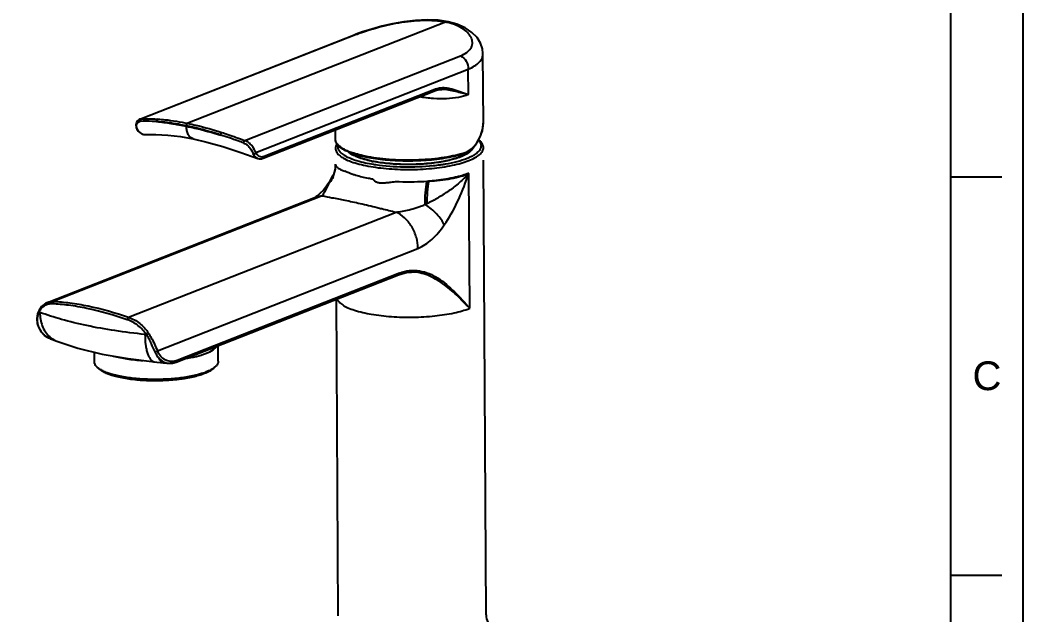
# Model space of a CAD drawing. Extents: x 9520 to 10292, y -16148 to -15602.
# Drawn here: x 10036.1 to 10292.2, y -15936.3 to -15784.3 of the extents above; entities that cross this region are included whole.
import ezdxf

# ---------------------------------------------------------------- set-up
doc = ezdxf.new("R2010")
doc.units = 0
doc.header["$MEASUREMENT"] = 0
doc.layers.get('0').update_dxf_attribs({"linetype": 'CONTINUOUS'})
doc.layers.add('FORM', color=7, linetype='CONTINUOUS')
doc.styles.get("Standard").update_dxf_attribs({"font": 'arial.ttf'})

msp = doc.modelspace()

# ---------------------------------------------------------------- linework, layer by layer
at = {"color": 7, "linetype": 'Continuous'}
for p, q in [((10144.73, -15784.77), (10078.93, -15810.64)), ((10145.42, -15784.7), (10145.42, -15784.7)), ((10066.69, -15809.58), (10121.67, -15787.97)), ((10122.19, -15787.84), (10067.13, -15809.49)), ((10121.67, -15787.97), (10122.19, -15787.84)), ((10093.52, -15815.03), (10148.59, -15793.38)), ((10154.41, -15810.58), (10154.31, -15792.79)), ((10096.29, -15818.14), (10150.57, -15796.8)), ((10150.61, -15803.32), (10150.57, -15796.8)), ((10098.2, -15819.56), (10142.17, -15802.27)), ((10142.41, -15801.86), (10098.43, -15819.15)), ((10143.85, -15801.99), (10143.83, -15801.99)), ((10066.71, -15809.58), (10066.69, -15809.58)), ((10067.13, -15809.49), (10066.71, -15809.58)), ((10078.61, -15811.29), (10078.61, -15811.39)), ((10154.41, -15810.65), (10154.41, -15810.58)), ((10065.93, -15812.12), (10065.93, -15812.12)), ((10116.63, -15814.72), (10116.62, -15812.31)), ((10080.31, -15814.61), (10080.31, -15814.61)), ((10152.67, -15815.83), (10152.67, -15815.83)), ((10153.17, -15814.89), (10153.56, -15815.24)), ((10120.04, -15817.82), (10120.01, -15817.81)), ((10120.03, -15817.82), (10120.01, -15817.81)), ((10149.18, -15818.52), (10150.5, -15817.94)), ((10149.18, -15818.52), (10149.18, -15818.52)), ((10116.67, -15821.13), (10116.67, -15821.09)), ((10116.67, -15821.13), (10116.68, -15821.25)), ((10141.57, -15821.45), (10141.65, -15821.44)), ((10155.14, -15936.26), (10154.46, -15820.03)), ((10115.19, -15825.51), (10115.92, -15824.12)), ((10115.92, -15824.12), (10115.93, -15824.12)), ((10150.92, -15857.91), (10150.72, -15823.49)), ((10114.85, -15826.18), (10114.34, -15826.69)), ((10114.34, -15826.69), (10114.34, -15826.69)), ((10114.85, -15826.19), (10114.54, -15826.82)), ((10114.85, -15826.18), (10115.07, -15825.75)), ((10115.19, -15825.51), (10114.92, -15825.85)), ((10114.92, -15825.85), (10114.92, -15825.85)), ((10115.07, -15825.75), (10115.19, -15825.51)), ((10140.47, -15825.38), (10140.52, -15825.38)), ((10043.11, -15856.41), (10111.51, -15829.52)), ((10113.25, -15829.16), (10044.57, -15856.16)), ((10063.78, -15860.19), (10132.11, -15833.33)), ((10071.16, -15868.76), (10137.71, -15842.6)), ((10075.95, -15871.64), (10132.73, -15849.32)), ((10132.96, -15848.91), (10076.19, -15871.23)), ((10132.73, -15849.32), (10132.73, -15849.32)), ((10136.04, -15848.66), (10136.03, -15848.66)), ((10117.34, -15936.49), (10116.87, -15855.55)), ((10040.88, -15858.52), (10040.88, -15858.52)), ((10040.78, -15862.72), (10040.9, -15862.83)), ((10043.43, -15865.51), (10043.38, -15865.49)), ((10043.87, -15865.69), (10043.43, -15865.51)), ((10043.87, -15865.69), (10044.42, -15865.9)), ((10045.49, -15866.32), (10045.5, -15866.32)), ((10086.73, -15871.43), (10086.71, -15867.41)), ((10055.09, -15871.62), (10055.07, -15869.1)), ((10056.35, -15873.46), (10055.83, -15872.99)), ((10070.42, -15871.61), (10071.02, -15871.67)), ((10072.77, -15871.84), (10073.97, -15871.95)), ((10085.49, -15873.29), (10086, -15872.81))]:
    msp.add_line(p, q, dxfattribs=at)
for points in [[(10145.42, -15784.7), (10142.9, -15784.33), (10140.05, -15784.2), (10137.1, -15784.34), (10134.13, -15784.69), (10131.23, -15785.21), (10128.46, -15785.85), (10125.9, -15786.55), (10123.57, -15787.28), (10121.66, -15787.97)], [(10154.31, -15792.8), (10154.19, -15791.65), (10153.69, -15790.14), (10152.79, -15788.72), (10151.51, -15787.42), (10149.77, -15786.25), (10147.62, -15785.31), (10145.42, -15784.7)], [(10142.17, -15802.27), (10143.07, -15802.03), (10143.83, -15801.99)], [(10066.71, -15809.58), (10066.55, -15809.65), (10066.12, -15809.98), (10065.82, -15810.47), (10065.69, -15811.05), (10065.76, -15811.68), (10065.93, -15812.12)], [(10152.67, -15815.83), (10153.67, -15813.96), (10154.28, -15811.97), (10154.4, -15810.65)], [(10065.93, -15812.12), (10066.25, -15812.63), (10066.74, -15813.11), (10067.31, -15813.42), (10067.97, -15813.53)], [(10067.97, -15813.53), (10070.79, -15813.52), (10073.86, -15813.64), (10077.11, -15814.02), (10080.31, -15814.61)], [(10080.31, -15814.61), (10083.77, -15815.42), (10087.89, -15816.6), (10092.47, -15818.12), (10096.78, -15819.61)], [(10150.5, -15817.94), (10151.72, -15817), (10152.67, -15815.83)], [(10096.78, -15819.6), (10097.2, -15819.7), (10097.77, -15819.68), (10098.2, -15819.56)], [(10116.67, -15821.14), (10116.54, -15822.4), (10116.1, -15823.77), (10115.92, -15824.12)], [(10115.93, -15824.12), (10115.4, -15825.06), (10114.92, -15825.85)], [(10114.34, -15826.69), (10113.55, -15827.7), (10112.69, -15828.62), (10112.02, -15829.2), (10111.61, -15829.47), (10111.51, -15829.52)], [(10114.92, -15825.85), (10114.74, -15826.12), (10114.45, -15826.54), (10114.34, -15826.69)], [(10132.73, -15849.32), (10135.07, -15848.72), (10136.03, -15848.66)], [(10043.12, -15856.41), (10042.68, -15856.61), (10041.59, -15857.49), (10040.88, -15858.52)], [(10040.88, -15858.52), (10040.54, -15859.36), (10040.35, -15860.55), (10040.47, -15861.78), (10040.78, -15862.72)], [(10040.78, -15862.72), (10041.48, -15863.92), (10042.57, -15865.03), (10043.38, -15865.49)], [(10044.42, -15865.9), (10045.1, -15866.17), (10045.5, -15866.32)], [(10045.49, -15866.32), (10050.87, -15868.07), (10057.05, -15869.59), (10063.72, -15870.77), (10070.42, -15871.61)], [(10071.02, -15871.67), (10072, -15871.77), (10072.77, -15871.84)], [(10073.97, -15871.95), (10075.04, -15871.9), (10075.95, -15871.64)]]:
    msp.add_lwpolyline(points, dxfattribs=at)
for centre, radius, start, end in [((10140.95, -15802.65), 18.27, 75.9935, 78.0602), ((10067.84, -15811.28), 2, 203.6836, 209.0203), ((10146.79, -15811.84), 7.05, 325.8295, 326.8295), ((10126.1, -15803.58), 15.65, 246.8087, 248.6424), ((10126.34, -15802.36), 16.7, 247.8017, 249.456), ((10122.81, -15816.01), 3.27, 223.7269, 227.3997), ((10142, -15794.92), 24.47, 286.9575, 287.3934), ((10148.51, -15815.1), 3.66, 313.3438, 313.8848), ((10147.74, -15811.51), 8.39, 300.434, 301.4871), ((10109.32, -15821.33), 7.36, 339.6562, 0.6358), ((10132.19, -15789.78), 31.19, 258.1599, 258.2808), ((10132.44, -15788.54), 32.46, 258.2854, 259.122), ((10133.38, -15777.62), 44.05, 260.8324, 261.5452), ((10136.12, -15769.82), 51.92, 276.1086, 278.0214), ((10136.81, -15774.8), 46.89, 278.0414, 279.116), ((10137.25, -15777.6), 44.06, 279.1197, 279.7984), ((10109.3, -15821.31), 7.38, 336.9296, 339.579), ((10144.23, -15832.35), 10.18, 52.5451, 54.4297), ((10127.92, -15823.69), 2.09, 216.4259, 222.9612), ((10126.47, -15789.11), 36.83, 277.3681, 278.6366), ((10135.21, -15760.63), 64.96, 267.17, 270.4029), ((10135.5, -15765.45), 60.14, 274.2711, 274.7438), ((10148.83, -15856.57), 26.85, 110.1843, 110.4537), ((10045.69, -15861.42), 5.4, 148.9577, 151.8274), ((10058.28, -15813.19), 48.86, 249.1996, 249.4847), ((10045.42, -15860.78), 4.97, 202.7603, 204.4184), ((10045.74, -15860.98), 5.15, 217.5412, 220.4868), ((10046.21, -15859.95), 6.2, 224.9162, 227.3084), ((10046.2, -15859.96), 6.18, 227.3152, 239.0351), ((10046.18, -15859.99), 6.15, 239.0343, 242.9886), ((10046.16, -15860.04), 6.09, 242.9863, 247.9571), ((10047.69, -15860.67), 6.07, 228.4599, 232.6955), ((10083.8, -15711.89), 153.51, 264.0901, 264.2315), ((10078.38, -15856.24), 14.17, 291.4616, 291.8719), ((10074.26, -15868.65), 3.31, 245.0075, 264.6909), ((10074.48, -15866.74), 4.8, 286.9457, 290.901), ((10081.87, -15867.97), 6.37, 301.4519, 304.4124), ((10077.9, -15859.69), 15.57, 289.5907, 291.4386)]:
    msp.add_arc(centre, radius, start, end, dxfattribs=at)
for points, knots in [([(10122.19, -15787.84), (10122.9, -15787.57), (10124.46, -15787.02), (10126.99, -15786.26), (10129.83, -15785.54), (10132.86, -15784.92), (10135.96, -15784.48), (10139.03, -15784.27), (10141.96, -15784.34), (10143.84, -15784.59), (10144.73, -15784.77)], [0, 0, 0, 0, 0.09887, 0.215459, 0.344702, 0.480815, 0.618451, 0.753146, 0.881347, 1, 1, 1, 1]), ([(10144.73, -15784.77), (10144.79, -15784.75), (10145.01, -15784.68), (10145.25, -15784.67), (10145.42, -15784.7)], [0, 0, 0, 0, 0.253115, 1, 1, 1, 1]), ([(10148.59, -15793.38), (10149.15, -15793.16), (10150.13, -15792.67), (10151.09, -15791.74), (10151.49, -15790.91), (10151.63, -15790.28), (10151.61, -15789.63), (10151.36, -15788.73), (10150.64, -15787.63), (10149.3, -15786.5), (10147.5, -15785.55), (10146.12, -15785.11), (10145.38, -15784.92)], [0, 0, 0, 0, 0.133698, 0.243327, 0.292286, 0.339606, 0.387272, 0.436987, 0.547069, 0.676659, 0.827545, 1, 1, 1, 1]), ([(10148.59, -15793.38), (10149.18, -15793.68), (10150.18, -15794.73), (10150.56, -15796.1), (10150.57, -15796.8)], [0, 0, 0, 0, 0.487315, 1, 1, 1, 1]), ([(10150.57, -15796.8), (10151.12, -15796.58), (10152.13, -15796.1), (10153.35, -15795.15), (10154.13, -15794.03), (10154.31, -15793.2), (10154.31, -15792.8)], [0, 0, 0, 0, 0.310254, 0.572298, 0.795358, 1, 1, 1, 1]), ([(10142.41, -15801.86), (10142.75, -15801.72), (10143.47, -15801.53), (10144.56, -15801.51), (10145.61, -15801.66), (10146.63, -15801.92), (10147.63, -15802.24), (10148.62, -15802.61), (10149.61, -15802.97), (10150.27, -15803.21), (10150.61, -15803.32)], [0, 0, 0, 0, 0.132332, 0.257872, 0.381262, 0.50449, 0.628092, 0.752057, 0.876053, 1, 1, 1, 1]), ([(10150.61, -15803.32), (10149.79, -15803.65), (10147.95, -15804.13), (10144.93, -15804.43), (10141.57, -15804.37), (10139.24, -15804.09), (10138.04, -15803.89)], [0, 0, 0, 0, 0.207131, 0.446764, 0.712593, 1, 1, 1, 1]), ([(10142.41, -15801.86), (10142.41, -15801.94), (10142.38, -15802.11), (10142.25, -15802.24), (10142.17, -15802.27)], [0, 0, 0, 0, 0.508461, 1, 1, 1, 1]), ([(10150.61, -15803.32), (10150.06, -15803.23), (10148.98, -15802.94), (10147.33, -15802.52), (10145.62, -15802.13), (10144.45, -15802), (10143.85, -15801.99)], [0, 0, 0, 0, 0.240096, 0.487649, 0.741059, 1, 1, 1, 1]), ([(10066.01, -15812.08), (10065.92, -15811.87), (10065.8, -15811.42), (10065.9, -15810.77), (10066.2, -15810.35), (10066.53, -15810.17), (10066.72, -15810.14), (10066.81, -15810.14)], [0, 0, 0, 0, 0.283679, 0.544384, 0.777457, 0.888385, 1, 1, 1, 1]), ([(10067.13, -15809.49), (10067.01, -15809.53), (10066.81, -15809.73), (10066.79, -15810), (10066.81, -15810.14)], [0, 0, 0, 0, 0.468808, 1, 1, 1, 1]), ([(10070.96, -15810.2), (10070.59, -15810.18), (10069.21, -15810.11), (10067.83, -15810.12), (10066.81, -15810.14)], [0, 0, 0, 0, 0.263449, 1, 1, 1, 1]), ([(10067.13, -15809.49), (10067.45, -15809.49), (10068.84, -15809.47), (10070.22, -15809.5), (10071.27, -15809.56)], [0, 0, 0, 0, 0.236625, 1, 1, 1, 1]), ([(10071.27, -15809.56), (10071.16, -15809.6), (10070.97, -15809.8), (10070.94, -15810.06), (10070.96, -15810.2)], [0, 0, 0, 0, 0.459367, 1, 1, 1, 1]), ([(10078.61, -15811.29), (10077.94, -15811.15), (10075.41, -15810.66), (10072.84, -15810.32), (10070.96, -15810.2)], [0, 0, 0, 0, 0.266253, 1, 1, 1, 1]), ([(10070.96, -15810.2), (10072.18, -15810.31), (10074.75, -15810.64), (10077.29, -15811.11), (10078.61, -15811.39)], [0, 0, 0, 0, 0.476745, 1, 1, 1, 1]), ([(10071.27, -15809.56), (10071.87, -15809.6), (10074.45, -15809.82), (10077, -15810.24), (10078.93, -15810.64)], [0, 0, 0, 0, 0.233864, 1, 1, 1, 1]), ([(10078.61, -15811.29), (10078.61, -15811.15), (10078.66, -15810.9), (10078.83, -15810.69), (10078.93, -15810.64)], [0, 0, 0, 0, 0.554972, 1, 1, 1, 1]), ([(10087.35, -15813.64), (10086.59, -15813.39), (10083.71, -15812.5), (10080.79, -15811.74), (10078.61, -15811.29)], [0, 0, 0, 0, 0.26275, 1, 1, 1, 1]), ([(10080.31, -15814.61), (10080.18, -15814.58), (10079.93, -15814.49), (10079.46, -15814.16), (10078.99, -15813.49), (10078.68, -15812.49), (10078.61, -15811.76), (10078.61, -15811.39)], [0, 0, 0, 0, 0.09769, 0.202033, 0.438789, 0.712152, 1, 1, 1, 1]), ([(10078.61, -15811.39), (10079.32, -15811.54), (10082.25, -15812.19), (10085.16, -15812.98), (10087.35, -15813.64)], [0, 0, 0, 0, 0.238968, 1, 1, 1, 1]), ([(10078.93, -15810.64), (10079.63, -15810.79), (10082.57, -15811.46), (10085.47, -15812.29), (10087.66, -15813)], [0, 0, 0, 0, 0.236885, 1, 1, 1, 1]), ([(10152.69, -15815.7), (10153.21, -15814.9), (10154.05, -15813.29), (10154.41, -15811.5), (10154.41, -15810.65)], [0, 0, 0, 0, 0.529388, 1, 1, 1, 1]), ([(10066.09, -15812.25), (10066.29, -15812.62), (10066.7, -15813.12), (10067.42, -15813.47), (10067.79, -15813.53), (10067.97, -15813.53)], [0, 0, 0, 0, 0.530833, 0.767876, 1, 1, 1, 1]), ([(10087.35, -15813.64), (10087.37, -15813.5), (10087.43, -15813.31), (10087.55, -15813.1), (10087.63, -15813.03), (10087.66, -15813)], [0, 0, 0, 0, 0.562963, 0.820211, 1, 1, 1, 1]), ([(10093.22, -15815.68), (10092.73, -15815.5), (10090.78, -15814.8), (10088.82, -15814.11), (10087.35, -15813.64)], [0, 0, 0, 0, 0.253586, 1, 1, 1, 1]), ([(10087.66, -15813), (10088.15, -15813.16), (10090.11, -15813.81), (10092.06, -15814.51), (10093.52, -15815.03)], [0, 0, 0, 0, 0.246677, 1, 1, 1, 1]), ([(10093.22, -15815.68), (10093.25, -15815.54), (10093.32, -15815.36), (10093.43, -15815.14), (10093.49, -15815.06), (10093.52, -15815.03)], [0, 0, 0, 0, 0.565915, 0.824757, 1, 1, 1, 1]), ([(10093.22, -15815.68), (10093.54, -15815.79), (10094.12, -15816.13), (10094.99, -15817.07), (10095.4, -15817.91), (10095.65, -15818.45)], [0, 0, 0, 0, 0.262717, 0.529324, 1, 1, 1, 1]), ([(10096.29, -15818.14), (10096.17, -15817.84), (10095.88, -15817.21), (10095.3, -15816.32), (10094.51, -15815.53), (10093.86, -15815.16), (10093.52, -15815.03)], [0, 0, 0, 0, 0.227199, 0.482728, 0.744632, 1, 1, 1, 1]), ([(10119.94, -15817.96), (10119.46, -15817.76), (10118.61, -15817.34), (10117.55, -15816.58), (10116.93, -15815.84), (10116.68, -15815.2), (10116.63, -15814.88), (10116.63, -15814.72)], [0, 0, 0, 0, 0.317833, 0.582269, 0.802564, 0.902402, 1, 1, 1, 1]), ([(10116.81, -15815.46), (10116.78, -15815.4), (10116.68, -15815.16), (10116.63, -15814.91), (10116.63, -15814.72)], [0, 0, 0, 0, 0.261031, 1, 1, 1, 1]), ([(10117.06, -15815.95), (10116.93, -15816.13), (10116.72, -15816.49), (10116.65, -15816.9), (10116.65, -15817.1)], [0, 0, 0, 0, 0.526441, 1, 1, 1, 1]), ([(10116.65, -15817.1), (10116.65, -15817.39), (10116.85, -15818.05), (10117.62, -15818.88), (10118.78, -15819.64), (10120.32, -15820.34), (10122.23, -15820.97), (10124.46, -15821.5), (10126.95, -15821.92), (10130.63, -15822.34), (10135.42, -15822.53), (10141.08, -15822.27), (10145.53, -15821.64), (10148.68, -15820.87), (10150.07, -15820.42), (10150.7, -15820.17)], [0, 0, 0, 0, 0.024473, 0.054371, 0.092521, 0.139731, 0.195761, 0.259784, 0.330599, 0.406742, 0.568271, 0.730196, 0.878226, 0.943061, 1, 1, 1, 1]), ([(10120.01, -15817.81), (10119.61, -15817.64), (10118.89, -15817.32), (10117.96, -15816.75), (10117.25, -15816.15), (10116.92, -15815.69), (10116.81, -15815.46)], [0, 0, 0, 0, 0.315709, 0.585733, 0.811777, 1, 1, 1, 1]), ([(10117.24, -15816.15), (10117.18, -15816.38), (10117.16, -15816.89), (10117.5, -15817.64), (10118.17, -15818.33), (10118.74, -15818.71), (10119.07, -15818.9)], [0, 0, 0, 0, 0.200725, 0.416602, 0.677892, 1, 1, 1, 1]), ([(10150.7, -15820.17), (10151.25, -15819.95), (10152.23, -15819.51), (10153.44, -15818.72), (10154.24, -15817.86), (10154.45, -15817.18), (10154.45, -15816.88)], [0, 0, 0, 0, 0.339587, 0.613459, 0.826783, 1, 1, 1, 1]), ([(10150.91, -15817.52), (10151.24, -15817.29), (10151.88, -15816.77), (10152.39, -15816.14), (10152.63, -15815.8)], [0, 0, 0, 0, 0.496523, 1, 1, 1, 1]), ([(10151.7, -15817.08), (10151.67, -15817.15), (10151.51, -15817.41), (10151.3, -15817.64), (10151.12, -15817.8)], [0, 0, 0, 0, 0.228763, 1, 1, 1, 1]), ([(10152.12, -15818.66), (10152.47, -15818.45), (10153.07, -15818.02), (10153.73, -15817.25), (10153.98, -15816.39), (10153.83, -15815.85), (10153.71, -15815.61)], [0, 0, 0, 0, 0.321667, 0.577099, 0.789245, 1, 1, 1, 1]), ([(10153.52, -15815.3), (10153.5, -15815.27), (10153.4, -15815.13), (10153.28, -15815.01), (10153.19, -15814.92)], [0, 0, 0, 0, 0.239241, 1, 1, 1, 1]), ([(10153.71, -15815.61), (10153.7, -15815.58), (10153.64, -15815.48), (10153.58, -15815.38), (10153.52, -15815.3)], [0, 0, 0, 0, 0.242476, 1, 1, 1, 1]), ([(10154.45, -15816.88), (10154.44, -15816.59), (10154.25, -15815.95), (10153.82, -15815.47), (10153.56, -15815.24)], [0, 0, 0, 0, 0.451536, 1, 1, 1, 1]), ([(10095.65, -15818.45), (10095.7, -15818.46), (10095.95, -15818.44), (10096.18, -15818.29), (10096.29, -15818.14)], [0, 0, 0, 0, 0.234194, 1, 1, 1, 1]), ([(10096.77, -15819.6), (10096.53, -15819.52), (10096.06, -15819.19), (10095.77, -15818.72), (10095.65, -15818.45)], [0, 0, 0, 0, 0.458969, 1, 1, 1, 1]), ([(10098.43, -15819.15), (10098.23, -15819.22), (10097.82, -15819.31), (10097.19, -15819.15), (10096.66, -15818.74), (10096.4, -15818.35), (10096.29, -15818.14)], [0, 0, 0, 0, 0.243209, 0.474402, 0.720434, 1, 1, 1, 1]), ([(10098.2, -15819.56), (10098.27, -15819.53), (10098.4, -15819.4), (10098.43, -15819.23), (10098.43, -15819.15)], [0, 0, 0, 0, 0.491404, 1, 1, 1, 1]), ([(10119.07, -15818.9), (10119.51, -15819.16), (10120.52, -15819.63), (10122.93, -15820.46), (10124.94, -15820.88), (10126.36, -15821.11)], [0, 0, 0, 0, 0.199094, 0.434335, 1, 1, 1, 1]), ([(10125.79, -15820.31), (10124.59, -15820.06), (10122.92, -15819.62), (10121, -15818.74), (10120.27, -15818.25), (10119.98, -15817.99)], [0, 0, 0, 0, 0.584819, 0.81455, 1, 1, 1, 1]), ([(10121.49, -15818.87), (10121.27, -15818.76), (10120.85, -15818.54), (10120.47, -15818.27), (10120.29, -15818.13)], [0, 0, 0, 0, 0.531485, 1, 1, 1, 1]), ([(10139.08, -15820.18), (10137.32, -15820.29), (10133.85, -15820.36), (10128.84, -15820.05), (10124.93, -15819.46), (10122.18, -15818.78), (10120.96, -15818.37), (10120.4, -15818.15)], [0, 0, 0, 0, 0.278528, 0.550361, 0.796177, 0.904143, 1, 1, 1, 1]), ([(10124.24, -15819.05), (10123.57, -15818.91), (10122.3, -15818.6), (10121.06, -15818.21), (10120.48, -15817.99)], [0, 0, 0, 0, 0.529539, 1, 1, 1, 1]), ([(10125.87, -15820.28), (10125.04, -15820.1), (10123.87, -15819.81), (10122.42, -15819.3), (10121.78, -15819.02), (10121.49, -15818.87)], [0, 0, 0, 0, 0.547828, 0.786651, 1, 1, 1, 1]), ([(10149.14, -15818.33), (10148.29, -15818.59), (10146.47, -15819.04), (10142.45, -15819.73), (10137.02, -15820.15), (10131.5, -15820.04), (10127.23, -15819.59), (10125.2, -15819.25), (10124.24, -15819.05)], [0, 0, 0, 0, 0.105884, 0.224524, 0.486418, 0.755411, 0.882638, 1, 1, 1, 1]), ([(10148.65, -15819.15), (10148.07, -15819.39), (10146.8, -15819.81), (10144.72, -15820.3), (10142.4, -15820.7), (10139.89, -15820.98), (10137.25, -15821.14), (10134.57, -15821.17), (10131.92, -15821.07), (10130.17, -15820.92), (10129.31, -15820.82)], [0, 0, 0, 0, 0.095423, 0.205049, 0.326481, 0.456816, 0.592811, 0.731017, 0.867907, 1, 1, 1, 1]), ([(10149.18, -15818.52), (10148.46, -15818.74), (10146.93, -15819.15), (10143.57, -15819.79), (10140.91, -15820.07), (10139.08, -15820.18)], [0, 0, 0, 0, 0.219102, 0.462162, 1, 1, 1, 1]), ([(10148.64, -15819.22), (10147.69, -15819.59), (10145.53, -15820.21), (10143.33, -15820.6), (10142.12, -15820.76)], [0, 0, 0, 0, 0.45532, 1, 1, 1, 1]), ([(10144.75, -15821.01), (10145.76, -15820.84), (10147.63, -15820.45), (10149.45, -15819.88), (10150.27, -15819.56)], [0, 0, 0, 0, 0.538733, 1, 1, 1, 1]), ([(10149.42, -15818.89), (10149.36, -15818.92), (10149.1, -15819.03), (10148.84, -15819.14), (10148.64, -15819.22)], [0, 0, 0, 0, 0.241174, 1, 1, 1, 1]), ([(10149.71, -15818.67), (10149.63, -15818.71), (10149.28, -15818.89), (10148.92, -15819.04), (10148.65, -15819.15)], [0, 0, 0, 0, 0.236411, 1, 1, 1, 1]), ([(10149.32, -15818.27), (10149.32, -15818.32), (10149.3, -15818.43), (10149.22, -15818.5), (10149.18, -15818.52)], [0, 0, 0, 0, 0.534179, 1, 1, 1, 1]), ([(10149.32, -15818.27), (10149.46, -15818.23), (10150.02, -15818.03), (10150.54, -15817.76), (10150.91, -15817.52)], [0, 0, 0, 0, 0.256179, 1, 1, 1, 1]), ([(10151.12, -15817.8), (10151.02, -15817.9), (10150.49, -15818.33), (10149.9, -15818.66), (10149.42, -15818.89)], [0, 0, 0, 0, 0.217073, 1, 1, 1, 1]), ([(10150.79, -15817.97), (10150.71, -15818.03), (10150.37, -15818.29), (10150, -15818.51), (10149.71, -15818.67)], [0, 0, 0, 0, 0.228514, 1, 1, 1, 1]), ([(10150.27, -15819.56), (10150.43, -15819.5), (10151.02, -15819.26), (10151.59, -15818.98), (10151.99, -15818.74)], [0, 0, 0, 0, 0.270287, 1, 1, 1, 1]), ([(10150.3, -15818.43), (10150.34, -15818.39), (10150.52, -15818.24), (10150.68, -15818.08), (10150.78, -15817.95)], [0, 0, 0, 0, 0.266599, 1, 1, 1, 1]), ([(10151.03, -15817.77), (10151.01, -15817.78), (10150.93, -15817.85), (10150.85, -15817.92), (10150.79, -15817.97)], [0, 0, 0, 0, 0.243233, 1, 1, 1, 1]), ([(10151.52, -15817.16), (10151.49, -15817.21), (10151.36, -15817.42), (10151.19, -15817.61), (10151.05, -15817.74)], [0, 0, 0, 0, 0.232461, 1, 1, 1, 1]), ([(10116.68, -15821.25), (10116.73, -15821.6), (10117.28, -15822.1), (10118.14, -15822.54), (10118.73, -15822.77), (10119.06, -15822.89)], [0, 0, 0, 0, 0.364867, 0.644684, 1, 1, 1, 1]), ([(10129.31, -15820.82), (10129.01, -15820.79), (10127.86, -15820.64), (10126.71, -15820.45), (10125.87, -15820.28)], [0, 0, 0, 0, 0.261348, 1, 1, 1, 1]), ([(10142.12, -15820.76), (10140.8, -15820.93), (10138.11, -15821.17), (10134.06, -15821.23), (10130.1, -15821), (10127.53, -15820.65), (10126.32, -15820.41)], [0, 0, 0, 0, 0.250816, 0.511168, 0.765819, 1, 1, 1, 1]), ([(10126.9, -15821.2), (10129.29, -15821.55), (10134.19, -15821.9), (10139.1, -15821.71), (10141.57, -15821.45)], [0, 0, 0, 0, 0.49241, 1, 1, 1, 1]), ([(10116.09, -15824.2), (10116.02, -15824.38), (10115.68, -15825.09), (10115.24, -15825.75), (10114.85, -15826.19)], [0, 0, 0, 0, 0.248531, 1, 1, 1, 1]), ([(10121.85, -15823.97), (10121.58, -15823.89), (10120.63, -15823.59), (10119.7, -15823.21), (10119.05, -15822.89)], [0, 0, 0, 0, 0.275305, 1, 1, 1, 1]), ([(10126.23, -15824.94), (10125.83, -15824.87), (10124.36, -15824.62), (10122.9, -15824.28), (10121.85, -15823.97)], [0, 0, 0, 0, 0.268474, 1, 1, 1, 1]), ([(10150.16, -15824.07), (10149.36, -15824.87), (10147.7, -15826.37), (10145.09, -15828.3), (10142.9, -15829.67), (10141.22, -15830.59), (10140.41, -15830.99), (10140.01, -15831.18)], [0, 0, 0, 0, 0.272596, 0.537632, 0.781291, 0.89407, 1, 1, 1, 1]), ([(10140.5, -15825.38), (10142.41, -15825.34), (10145.16, -15825.07), (10148.55, -15824.25), (10150.04, -15823.75), (10150.72, -15823.49)], [0, 0, 0, 0, 0.54852, 0.789476, 1, 1, 1, 1]), ([(10140.5, -15825.38), (10141.11, -15825.33), (10143.4, -15825.1), (10145.68, -15824.73), (10147.33, -15824.35)], [0, 0, 0, 0, 0.266251, 1, 1, 1, 1]), ([(10144.44, -15836.62), (10145.73, -15834.81), (10147.94, -15830.76), (10149.59, -15826.48), (10150.42, -15824.27)], [0, 0, 0, 0, 0.484471, 1, 1, 1, 1]), ([(10147.33, -15824.35), (10147.64, -15824.27), (10148.79, -15823.99), (10149.92, -15823.63), (10150.72, -15823.32)], [0, 0, 0, 0, 0.2708, 1, 1, 1, 1]), ([(10150.72, -15823.49), (10150.64, -15823.59), (10150.44, -15823.78), (10150.25, -15823.98), (10150.16, -15824.07)], [0, 0, 0, 0, 0.497087, 1, 1, 1, 1]), ([(10150.42, -15824.27), (10150.47, -15824.14), (10150.57, -15823.88), (10150.68, -15823.62), (10150.72, -15823.49)], [0, 0, 0, 0, 0.500316, 1, 1, 1, 1]), ([(10114.54, -15826.82), (10114.3, -15827.3), (10113.99, -15827.97), (10113.56, -15828.75), (10113.35, -15829.04), (10113.25, -15829.16)], [0, 0, 0, 0, 0.603522, 0.824961, 1, 1, 1, 1]), ([(10126.38, -15825.12), (10126.41, -15825.17), (10126.49, -15825.24), (10126.65, -15825.37), (10126.88, -15825.5), (10127.16, -15825.64), (10127.45, -15825.74), (10127.75, -15825.8), (10128.05, -15825.84), (10128.36, -15825.85), (10128.99, -15825.84), (10129.93, -15825.78), (10130.77, -15825.69), (10131.19, -15825.63)], [0, 0, 0, 0, 0.032347, 0.063903, 0.126099, 0.187851, 0.249126, 0.310221, 0.371479, 0.432975, 0.49474, 0.745047, 1, 1, 1, 1]), ([(10135.66, -15825.6), (10136.02, -15825.59), (10137.47, -15825.57), (10138.9, -15825.5), (10139.98, -15825.42)], [0, 0, 0, 0, 0.251991, 1, 1, 1, 1]), ([(10139.98, -15825.42), (10139.79, -15826.4), (10139.51, -15828.39), (10139.43, -15830.4), (10139.45, -15831.41)], [0, 0, 0, 0, 0.49612, 1, 1, 1, 1]), ([(10140.47, -15825.38), (10140.3, -15826.32), (10140.04, -15828.25), (10139.98, -15830.2), (10140.01, -15831.18)], [0, 0, 0, 0, 0.493484, 1, 1, 1, 1]), ([(10111.51, -15829.52), (10111.65, -15829.46), (10112.21, -15829.27), (10112.81, -15829.17), (10113.25, -15829.16)], [0, 0, 0, 0, 0.255191, 1, 1, 1, 1]), ([(10113.25, -15829.16), (10114.08, -15829.33), (10116.01, -15829.69), (10119.26, -15830.32), (10123.11, -15831.14), (10125.84, -15831.8), (10127.28, -15832.15)], [0, 0, 0, 0, 0.177396, 0.411277, 0.690156, 1, 1, 1, 1]), ([(10127.28, -15832.15), (10127.68, -15832.25), (10129.28, -15832.65), (10130.89, -15833.04), (10132.11, -15833.33)], [0, 0, 0, 0, 0.24454, 1, 1, 1, 1]), ([(10132.11, -15833.33), (10133.24, -15833.24), (10135.02, -15832.9), (10137.09, -15832.28), (10138.42, -15831.82), (10139.1, -15831.55), (10139.45, -15831.42)], [0, 0, 0, 0, 0.445439, 0.710026, 0.851661, 1, 1, 1, 1]), ([(10140.01, -15831.18), (10139.98, -15831.2), (10139.83, -15831.27), (10139.68, -15831.33), (10139.57, -15831.37)], [0, 0, 0, 0, 0.239054, 1, 1, 1, 1]), ([(10144.44, -15836.62), (10144.22, -15836.14), (10143.64, -15835.17), (10142.1, -15833.31), (10140.64, -15832.09), (10139.57, -15831.37)], [0, 0, 0, 0, 0.217491, 0.46649, 1, 1, 1, 1]), ([(10137.71, -15842.6), (10137.7, -15841.66), (10137.49, -15840.22), (10136.84, -15838.38), (10135.93, -15836.6), (10134.44, -15834.74), (10132.89, -15833.68), (10132.11, -15833.33)], [0, 0, 0, 0, 0.246904, 0.379853, 0.51442, 0.773156, 1, 1, 1, 1]), ([(10137.71, -15842.6), (10139.01, -15842.09), (10141.55, -15840.29), (10143.49, -15837.95), (10144.44, -15836.62)], [0, 0, 0, 0, 0.460521, 1, 1, 1, 1]), ([(10132.96, -15848.91), (10132.96, -15848.99), (10132.93, -15849.16), (10132.8, -15849.29), (10132.73, -15849.32)], [0, 0, 0, 0, 0.517557, 1, 1, 1, 1]), ([(10132.96, -15848.91), (10133.79, -15848.57), (10135.52, -15848.15), (10138.13, -15848.24), (10140.6, -15848.97), (10143.72, -15850.64), (10147.17, -15853.72), (10149.69, -15856.46), (10150.92, -15857.91)], [0, 0, 0, 0, 0.125214, 0.243509, 0.360816, 0.480973, 0.734127, 1, 1, 1, 1]), ([(10150.92, -15857.91), (10149.82, -15856.8), (10147.68, -15854.55), (10144.21, -15851.56), (10140.97, -15849.65), (10138.19, -15848.8), (10136.75, -15848.66), (10136.04, -15848.66)], [0, 0, 0, 0, 0.260781, 0.516808, 0.761838, 0.881026, 1, 1, 1, 1]), ([(10117.01, -15855.49), (10117.13, -15855.78), (10117.58, -15856.38), (10118.56, -15857.13), (10119.91, -15857.82), (10122.32, -15858.71), (10126.03, -15859.54), (10131.04, -15860.12), (10136.47, -15860.26), (10141.84, -15859.95), (10146.68, -15859.22), (10149.64, -15858.41), (10150.92, -15857.91)], [0, 0, 0, 0, 0.027284, 0.061699, 0.104382, 0.15538, 0.279657, 0.426386, 0.584204, 0.740453, 0.882649, 1, 1, 1, 1]), ([(10044.26, -15856.79), (10043.94, -15856.78), (10043.31, -15856.84), (10042.41, -15857.19), (10041.64, -15857.8), (10041.24, -15858.34), (10041.06, -15858.63)], [0, 0, 0, 0, 0.246729, 0.486712, 0.733613, 1, 1, 1, 1]), ([(10043.12, -15856.41), (10043.23, -15856.36), (10043.7, -15856.21), (10044.2, -15856.15), (10044.57, -15856.16)], [0, 0, 0, 0, 0.245613, 1, 1, 1, 1]), ([(10044.57, -15856.16), (10044.47, -15856.19), (10044.27, -15856.4), (10044.24, -15856.66), (10044.26, -15856.79)], [0, 0, 0, 0, 0.4619, 1, 1, 1, 1]), ([(10063.47, -15860.82), (10060.09, -15859.68), (10055.13, -15858.24), (10048.66, -15857.11), (10045.67, -15856.84), (10044.26, -15856.79)], [0, 0, 0, 0, 0.543709, 0.784754, 1, 1, 1, 1]), ([(10044.57, -15856.16), (10045.99, -15856.21), (10048.98, -15856.47), (10055.45, -15857.59), (10060.41, -15859.04), (10063.78, -15860.19)], [0, 0, 0, 0, 0.215421, 0.456494, 1, 1, 1, 1]), ([(10040.93, -15858.87), (10040.65, -15859.45), (10040.32, -15860.76), (10040.59, -15862.09), (10040.84, -15862.7)], [0, 0, 0, 0, 0.495835, 1, 1, 1, 1]), ([(10040.88, -15858.52), (10040.86, -15858.57), (10040.84, -15858.7), (10040.89, -15858.81), (10040.93, -15858.87)], [0, 0, 0, 0, 0.469832, 1, 1, 1, 1]), ([(10041.16, -15858.95), (10041.16, -15859.54), (10041.26, -15860.71), (10041.71, -15862.41), (10042.5, -15863.97), (10043.25, -15864.84), (10043.67, -15865.22)], [0, 0, 0, 0, 0.251896, 0.50665, 0.75777, 1, 1, 1, 1]), ([(10068, -15864.59), (10065.43, -15864.32), (10060.45, -15863.7), (10053.33, -15862.45), (10046.93, -15860.9), (10042.97, -15859.63), (10041.16, -15858.95)], [0, 0, 0, 0, 0.281444, 0.547155, 0.788664, 1, 1, 1, 1]), ([(10063.78, -15860.19), (10063.75, -15860.21), (10063.68, -15860.29), (10063.56, -15860.5), (10063.5, -15860.69), (10063.47, -15860.82)], [0, 0, 0, 0, 0.178371, 0.435721, 1, 1, 1, 1]), ([(10063.78, -15860.19), (10064.82, -15860.55), (10066.79, -15861.65), (10068.31, -15863.32), (10068.92, -15864.26)], [0, 0, 0, 0, 0.492379, 1, 1, 1, 1]), ([(10040.9, -15862.83), (10040.95, -15862.95), (10041.17, -15863.4), (10041.43, -15863.83), (10041.66, -15864.12)], [0, 0, 0, 0, 0.261271, 1, 1, 1, 1]), ([(10068.38, -15864.63), (10067.79, -15863.74), (10066.33, -15862.17), (10064.45, -15861.16), (10063.47, -15860.82)], [0, 0, 0, 0, 0.5077, 1, 1, 1, 1]), ([(10043.38, -15865.49), (10043.24, -15865.43), (10042.65, -15865.14), (10042.15, -15864.7), (10041.83, -15864.32)], [0, 0, 0, 0, 0.239989, 1, 1, 1, 1]), ([(10044.01, -15865.5), (10044.13, -15865.59), (10044.59, -15865.91), (10045.09, -15866.17), (10045.49, -15866.32)], [0, 0, 0, 0, 0.254314, 1, 1, 1, 1]), ([(10068, -15864.59), (10068, -15865.45), (10068.07, -15866.73), (10068.34, -15868.35), (10068.62, -15869.41), (10068.97, -15870.31), (10069.39, -15870.99), (10069.87, -15871.45), (10070.25, -15871.59), (10070.42, -15871.61)], [0, 0, 0, 0, 0.330408, 0.486028, 0.627684, 0.75041, 0.851227, 0.932336, 1, 1, 1, 1]), ([(10068.92, -15864.26), (10068.88, -15864.29), (10068.7, -15864.41), (10068.52, -15864.53), (10068.38, -15864.63)], [0, 0, 0, 0, 0.202924, 1, 1, 1, 1]), ([(10070.58, -15869.06), (10070.27, -15868.35), (10069.79, -15867.25), (10069.05, -15865.77), (10068.61, -15865.01), (10068.38, -15864.63)], [0, 0, 0, 0, 0.467395, 0.729158, 1, 1, 1, 1]), ([(10068.92, -15864.26), (10069.16, -15864.64), (10070.02, -15866.09), (10070.7, -15867.63), (10071.16, -15868.76)], [0, 0, 0, 0, 0.269079, 1, 1, 1, 1]), ([(10083.66, -15869.39), (10084.26, -15869.15), (10085.27, -15868.67), (10086.15, -15867.94), (10086.41, -15867.55)], [0, 0, 0, 0, 0.578773, 1, 1, 1, 1]), ([(10059.89, -15870.11), (10061.03, -15870.43), (10063.54, -15870.91), (10066.07, -15871.16), (10067.42, -15871.24)], [0, 0, 0, 0, 0.466757, 1, 1, 1, 1]), ([(10071.16, -15868.76), (10071.13, -15868.81), (10070.97, -15868.97), (10070.75, -15869.05), (10070.58, -15869.06)], [0, 0, 0, 0, 0.233292, 1, 1, 1, 1]), ([(10071.45, -15870.52), (10071.36, -15870.42), (10071.02, -15869.96), (10070.75, -15869.46), (10070.58, -15869.06)], [0, 0, 0, 0, 0.236658, 1, 1, 1, 1]), ([(10075.88, -15871.33), (10075.43, -15871.47), (10074.49, -15871.6), (10073.1, -15871.18), (10071.93, -15870.19), (10071.39, -15869.28), (10071.16, -15868.76)], [0, 0, 0, 0, 0.237777, 0.467868, 0.715363, 1, 1, 1, 1]), ([(10071.45, -15870.52), (10071.53, -15870.71), (10071.75, -15871.11), (10072.16, -15871.63), (10072.58, -15871.82), (10072.77, -15871.84)], [0, 0, 0, 0, 0.322161, 0.704615, 1, 1, 1, 1]), ([(10071.45, -15870.52), (10071.55, -15870.64), (10071.96, -15871.09), (10072.46, -15871.46), (10072.86, -15871.65)], [0, 0, 0, 0, 0.265778, 1, 1, 1, 1]), ([(10078.22, -15870.78), (10079.2, -15870.62), (10081.01, -15870.27), (10082.78, -15869.74), (10083.57, -15869.43)], [0, 0, 0, 0, 0.54124, 1, 1, 1, 1]), ([(10055.83, -15872.99), (10055.61, -15872.79), (10055.25, -15872.39), (10055.09, -15871.86), (10055.09, -15871.62)], [0, 0, 0, 0, 0.548464, 1, 1, 1, 1]), ([(10056.34, -15873.38), (10056.29, -15873.35), (10056.12, -15873.23), (10055.95, -15873.1), (10055.83, -15872.99)], [0, 0, 0, 0, 0.26351, 1, 1, 1, 1]), ([(10083.13, -15874.36), (10082.16, -15874.7), (10080.01, -15875.27), (10076.51, -15875.82), (10072.65, -15876.1), (10068.68, -15876.11), (10064.85, -15875.83), (10061.42, -15875.29), (10058.91, -15874.62), (10057.29, -15873.95), (10056.63, -15873.58), (10056.34, -15873.38)], [0, 0, 0, 0, 0.11192, 0.243634, 0.387734, 0.53567, 0.678578, 0.808018, 0.916761, 0.961748, 1, 1, 1, 1]), ([(10083.17, -15874.61), (10082.22, -15874.98), (10080.05, -15875.59), (10076.49, -15876.18), (10072.52, -15876.47), (10068.44, -15876.46), (10064.54, -15876.14), (10061.1, -15875.54), (10058.66, -15874.81), (10057.16, -15874.07), (10056.58, -15873.67), (10056.35, -15873.46)], [0, 0, 0, 0, 0.111063, 0.244669, 0.392288, 0.543941, 0.689261, 0.818491, 0.923578, 0.965461, 1, 1, 1, 1]), ([(10075.95, -15871.64), (10076.03, -15871.61), (10076.16, -15871.48), (10076.19, -15871.31), (10076.19, -15871.23)], [0, 0, 0, 0, 0.482452, 1, 1, 1, 1]), ([(10085.49, -15873.29), (10085.2, -15873.56), (10084.45, -15874.06), (10083.63, -15874.43), (10083.17, -15874.61)], [0, 0, 0, 0, 0.443544, 1, 1, 1, 1]), ([(10085.2, -15873.41), (10085.08, -15873.48), (10084.57, -15873.77), (10084.02, -15874.02), (10083.6, -15874.18)], [0, 0, 0, 0, 0.227531, 1, 1, 1, 1]), ([(10086, -15872.81), (10085.96, -15872.85), (10085.79, -15873), (10085.61, -15873.13), (10085.47, -15873.23)], [0, 0, 0, 0, 0.236257, 1, 1, 1, 1]), ([(10086.73, -15871.43), (10086.73, -15871.67), (10086.57, -15872.21), (10086.21, -15872.62), (10086, -15872.81)], [0, 0, 0, 0, 0.451585, 1, 1, 1, 1]), ([(10155.14, -15936.26), (10155.15, -15936.9), (10155.33, -15937.78), (10155.82, -15938.64), (10156.05, -15938.92), (10156.14, -15939.01)], [0, 0, 0, 0, 0.638767, 0.871174, 1, 1, 1, 1])]:
    msp.add_open_spline(points, degree=3, knots=knots, dxfattribs=at)
for points in [[(10065.93, -15812.12), (10065.96, -15812.18), (10066.02, -15812.23), (10066.09, -15812.25)], [(10152.67, -15815.83), (10152.7, -15815.79), (10152.7, -15815.74), (10152.69, -15815.7)]]:
    msp.add_open_spline(points, degree=3, dxfattribs=at)
at = {"layer": 'FORM'}
for p, q in [((10273.83, -16129.74), (10273.83, -15620.66)), ((10273.83, -15824.29), (10286.82, -15824.29)), ((10273.83, -15926.11), (10286.82, -15926.11))]:
    msp.add_line(p, q, dxfattribs=at)
msp.add_lwpolyline([(9520.32, -15602.28), (10292.2, -15602.28), (10292.2, -16148.12), (9520.32, -16148.12)], close=True, dxfattribs=at)
for p in [(10273.83, -15824.29), (10273.83, -15926.11)]:
    msp.add_point(p, dxfattribs=at)

# ---------------------------------------------------------------- texts
at = {"layer": 'FORM', "insert": (10283.02, -15875.2), "char_height": 7.35, "attachment_point": 5}
msp.add_mtext_dynamic_manual_height_columns('C', width=12.996, gutter_width=16.25, heights=[0], dxfattribs=at)

doc.saveas('drawing.dxf')
